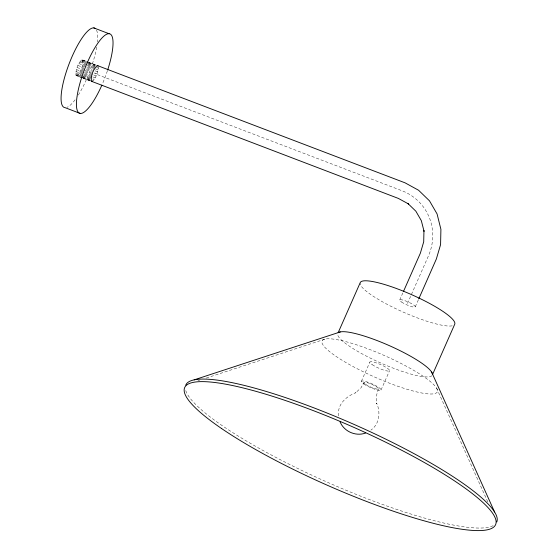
<?xml version="1.0" encoding="UTF-8"?>
<svg xmlns="http://www.w3.org/2000/svg" width="558" height="558" viewBox="0 0 558 558"><rect width="100%" height="100%" fill="white"/><g stroke="black" fill="none" stroke-linecap="round" stroke-linejoin="round"><path stroke-width="0.42" stroke-dasharray="2.79 2.09" d="M338.58 415.891C336.969 404.452 346.281 396.264 355.99 392.644L355.418 392.999L361.012 387.817L363.955 382.488M82.152 77.89L76.014 75.4C75.483 69.938 77.757 63.026 82.263 59.79L87.913 61.945M76.502 75.735C81.008 72.498 83.282 65.586 82.751 60.125L82.263 59.79M78.015 74.793L93.346 80.638C96.276 76.69 98.271 71.78 98.341 66.827M361.361 381.344L369.87 362.065M399.709 299.995L403.211 292.05M407.486 303.413L428.363 256.08A52.668 49.899 -31.8 0 0 401.711 190.627L94.714 73.607M415.264 306.837L418.779 298.865M381.044 390L389.554 370.721M378.457 388.863L376.273 396.145L376.762 403.755L376.601 403.029C380.751 412.146 379.628 424.017 370.903 430.106M197.992 380.779L199.645 380.235M206.251 378.066L325.175 339.069M88.722 62.252L97.601 65.635M82.751 60.125L97.273 65.663M81.587 59.999L88.038 62.454M88.848 62.761L95.299 65.223M83.002 60.982L87.85 62.831M88.652 63.138L95.111 65.6M80.75 60.731L87.208 63.194M88.018 63.5L96.088 66.576M83.016 62.308L87.048 63.842M87.857 64.149L95.927 67.225M96.736 67.532L98.347 68.153M79.829 61.945L87.09 64.714M87.899 65.021L95.16 67.79M82.779 63.996L94.881 68.613M95.69 68.92L98.11 69.841M78.873 63.556L94.204 69.401M82.305 65.942L91.993 69.638M95.216 70.866L97.636 71.787M77.953 65.453L83.602 67.609M86.832 68.836L93.284 71.298M81.635 68.02L91.324 71.71M94.546 72.938L96.973 73.858M77.13 67.511L84.391 70.273M85.2 70.587L92.461 73.349M80.812 70.071L92.921 74.688M93.723 74.995L96.15 75.916M76.46 69.583L83.721 72.352M84.53 72.659L91.791 75.428M79.892 71.968L83.93 73.51M84.739 73.816L92 76.585M92.809 76.892L95.23 77.813M75.993 71.529L83.254 74.298M84.063 74.605L91.324 77.374M78.936 73.579L82.975 75.121M83.784 75.428L94.274 79.424M75.748 73.217L82.207 75.679M83.016 75.986L91.087 79.062M75.762 74.542L82.214 76.997M83.023 77.311L91.093 80.387M77.185 75.532L91.707 81.063M76.014 75.4L82.472 77.855M83.282 78.169L91.352 81.245M82.954 78.197L91.833 81.58M436.551 388.061L487.776 501.907M96.513 30.125A42.478 11.007 -69.1 0 1 97.399 42.024M96.68 47.13A42.478 11.007 -69.1 0 1 77.164 96.848M75.072 99.819A42.478 11.007 -69.1 0 1 66.911 107.331M107.373 70.873A42.478 11.007 -69.1 0 1 102.205 84.391M452.182 325.816A51.629 9.674 23.8 0 1 399.207 310.29A51.629 9.674 23.8 0 1 360.091 283.255M431.955 375.639A51.629 9.674 23.8 0 1 379.845 362.595A51.629 9.674 23.8 0 1 337.778 333.524M493.132 525.671A169.897 31.834 23.8 0 1 327.525 482.3A169.897 31.834 23.8 0 1 185.507 389.596M401.565 302.038A8.496 1.59 23.8 0 0 414.838 307.102A8.496 1.59 23.8 0 0 406.057 301.104A8.496 1.59 23.8 0 0 401.565 302.038M365.685 384.392A7.917 1.486 23.8 0 0 378.066 389.107A7.917 1.486 23.8 0 0 369.87 383.52A7.917 1.486 23.8 0 0 365.685 384.392M372.214 364.653A10.748 2.016 23.8 0 0 389.017 371.056A10.748 2.016 23.8 0 0 377.899 363.467A10.748 2.016 23.8 0 0 372.214 364.653M335.79 356.192A62.984 11.802 23.8 0 0 434.243 393.718A62.984 11.802 23.8 0 0 369.096 349.266A62.984 11.802 23.8 0 0 335.79 356.192M363.704 383.932A10.748 2.016 23.8 0 0 380.514 390.335A10.748 2.016 23.8 0 0 369.396 382.753A10.748 2.016 23.8 0 0 363.704 383.932"/><path stroke-width="0.84" d="M338.134 332.728L360.231 282.627A51.629 9.674 23.8 0 1 411.141 294.457A51.629 9.674 23.8 0 1 454.742 324.205L432.645 374.306M403.56 291.262L420.376 253.144L423.71 241.788L423.954 230.642L424.038 231.284L421.332 220.661L415.87 211.217L408.017 203.6L408.568 203.97L398.342 198.411L91.352 81.245C90.814 75.783 93.088 68.871 97.601 65.635L405.073 182.836L418.584 190.25L429.486 200.831L437.074 213.937L440.911 229.324L440.583 244.634L436.349 259.017L418.779 298.865M194.156 379.859L340.338 331.919M91.833 81.58L92.516 81.37M365.553 433.05C355.746 436.677 344 431.515 340.059 421.834M93.793 27.9L109.124 33.745M80.303 113.469L64.972 107.624A42.478 11.007 -69.1 0 1 69.08 63.884A42.478 11.007 -69.1 0 1 95.139 28.409M97.601 65.635L98.082 65.97M431.627 372.074L494.59 512.014M101.87 85.151A42.478 11.007 -69.1 0 1 76.418 104.374A42.478 11.007 -69.1 0 1 101.675 38.321A42.478 11.007 -69.1 0 1 107.638 70.071M185.744 385.16A169.897 31.834 23.8 0 1 353.291 424.08A169.897 31.834 23.8 0 1 496.773 521.974M338.664 332.533A51.629 9.674 23.8 0 1 388.696 345.353A51.629 9.674 23.8 0 1 432.366 373.755M221.666 428.593A169.897 31.834 23.8 0 0 487.239 529.821A169.897 31.834 23.8 0 0 311.51 409.928A169.897 31.834 23.8 0 0 221.666 428.593"/></g></svg>
